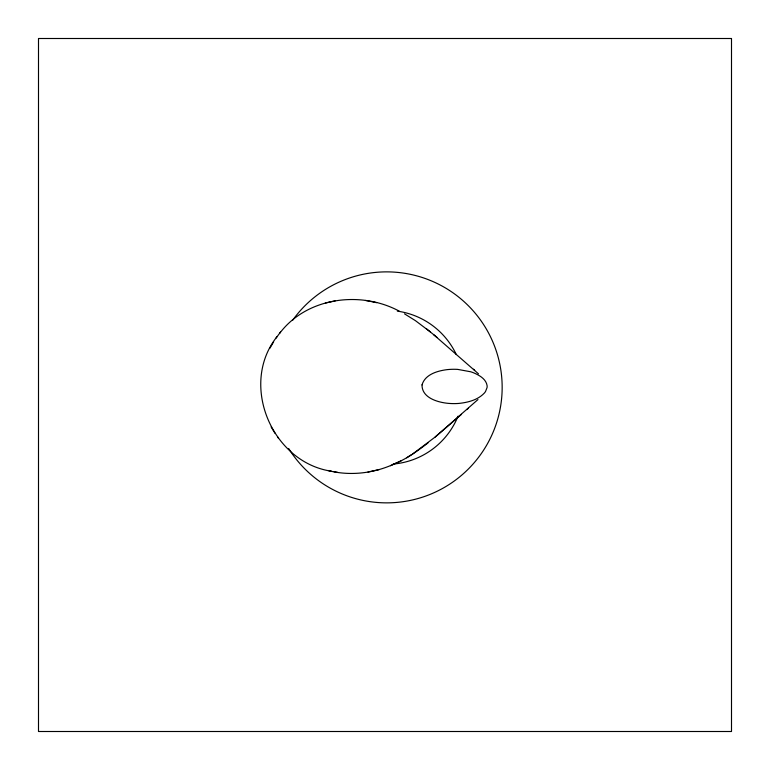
<?xml version="1.0" encoding="UTF-8"?>
<svg xmlns="http://www.w3.org/2000/svg" width="770" height="770" viewBox="0 0 770 770"><rect width="100%" height="100%" fill="white"/><g stroke="black" fill="none" stroke-linecap="round" stroke-linejoin="round"><path stroke-width="1.16" d="M276.921 336.779C238.979 384.586 272.108 462.741 331.783 471.269M273.629 341.822L269.943 348.184M279.529 333.506C306.595 297.268 360.707 290.319 399.341 311.195M275.997 338.174L280.559 331.976M477.958 399.563L435.156 437.033L412.807 453.877M461.509 414.347L435.156 437.033M466.832 409.601L468.401 408.244M428.082 442.865C418.12 450.498 407.898 458.054 396.309 463.039M406.656 457.803L411.536 454.656M327.866 470.48C350.475 476.389 374.99 473.252 395.934 463.184M390.486 465.715L401.574 460.604M335.171 300.906L325.354 303.034M367.993 471.991L379.129 469.594M365.423 300.454L370.736 301.513M371.39 301.628L376.626 302.677M333.776 471.644L337.751 472.443M404.5 313.842L415.463 320.676L430.286 331.88M433.625 334.652L478.468 373.825M426.368 328.694L437.139 337.52M473.502 369.225L474.667 370.312M271.127 426.927L274.996 433.269M277.479 436.754L278.442 438.207M292.59 320.358A115.5 115.5 0 0 1 465.407 302.88A115.5 115.5 0 0 1 460.114 476.505A115.5 115.5 0 0 1 288.683 448.515M458.044 416.175A76.981 76.981 0 0 1 393.133 464.069M397.339 311.138A76.981 76.981 0 0 1 456.302 354.566M422.027 384.894C421.796 397.792 437.553 402.325 448.111 403.345A248.903 126.703 90 0 0 458.747 403.432C467.862 402.498 477.65 400.053 484.195 393.22A19.616 9.981 90 0 0 485.533 391.487L487.054 387.589A4.177 2.127 -90 0 0 487.102 385.664C486.111 379.138 479.604 375.404 474.07 373.007A141.459 72.005 90 0 0 470.711 371.775L457.688 369.388A248.161 126.328 -90 0 0 446.879 369.667C437.244 370.919 425.03 374.47 422.027 384.894M731.5 38.5L38.5 38.5L38.5 731.5L731.5 731.5L731.5 38.5"/></g></svg>
